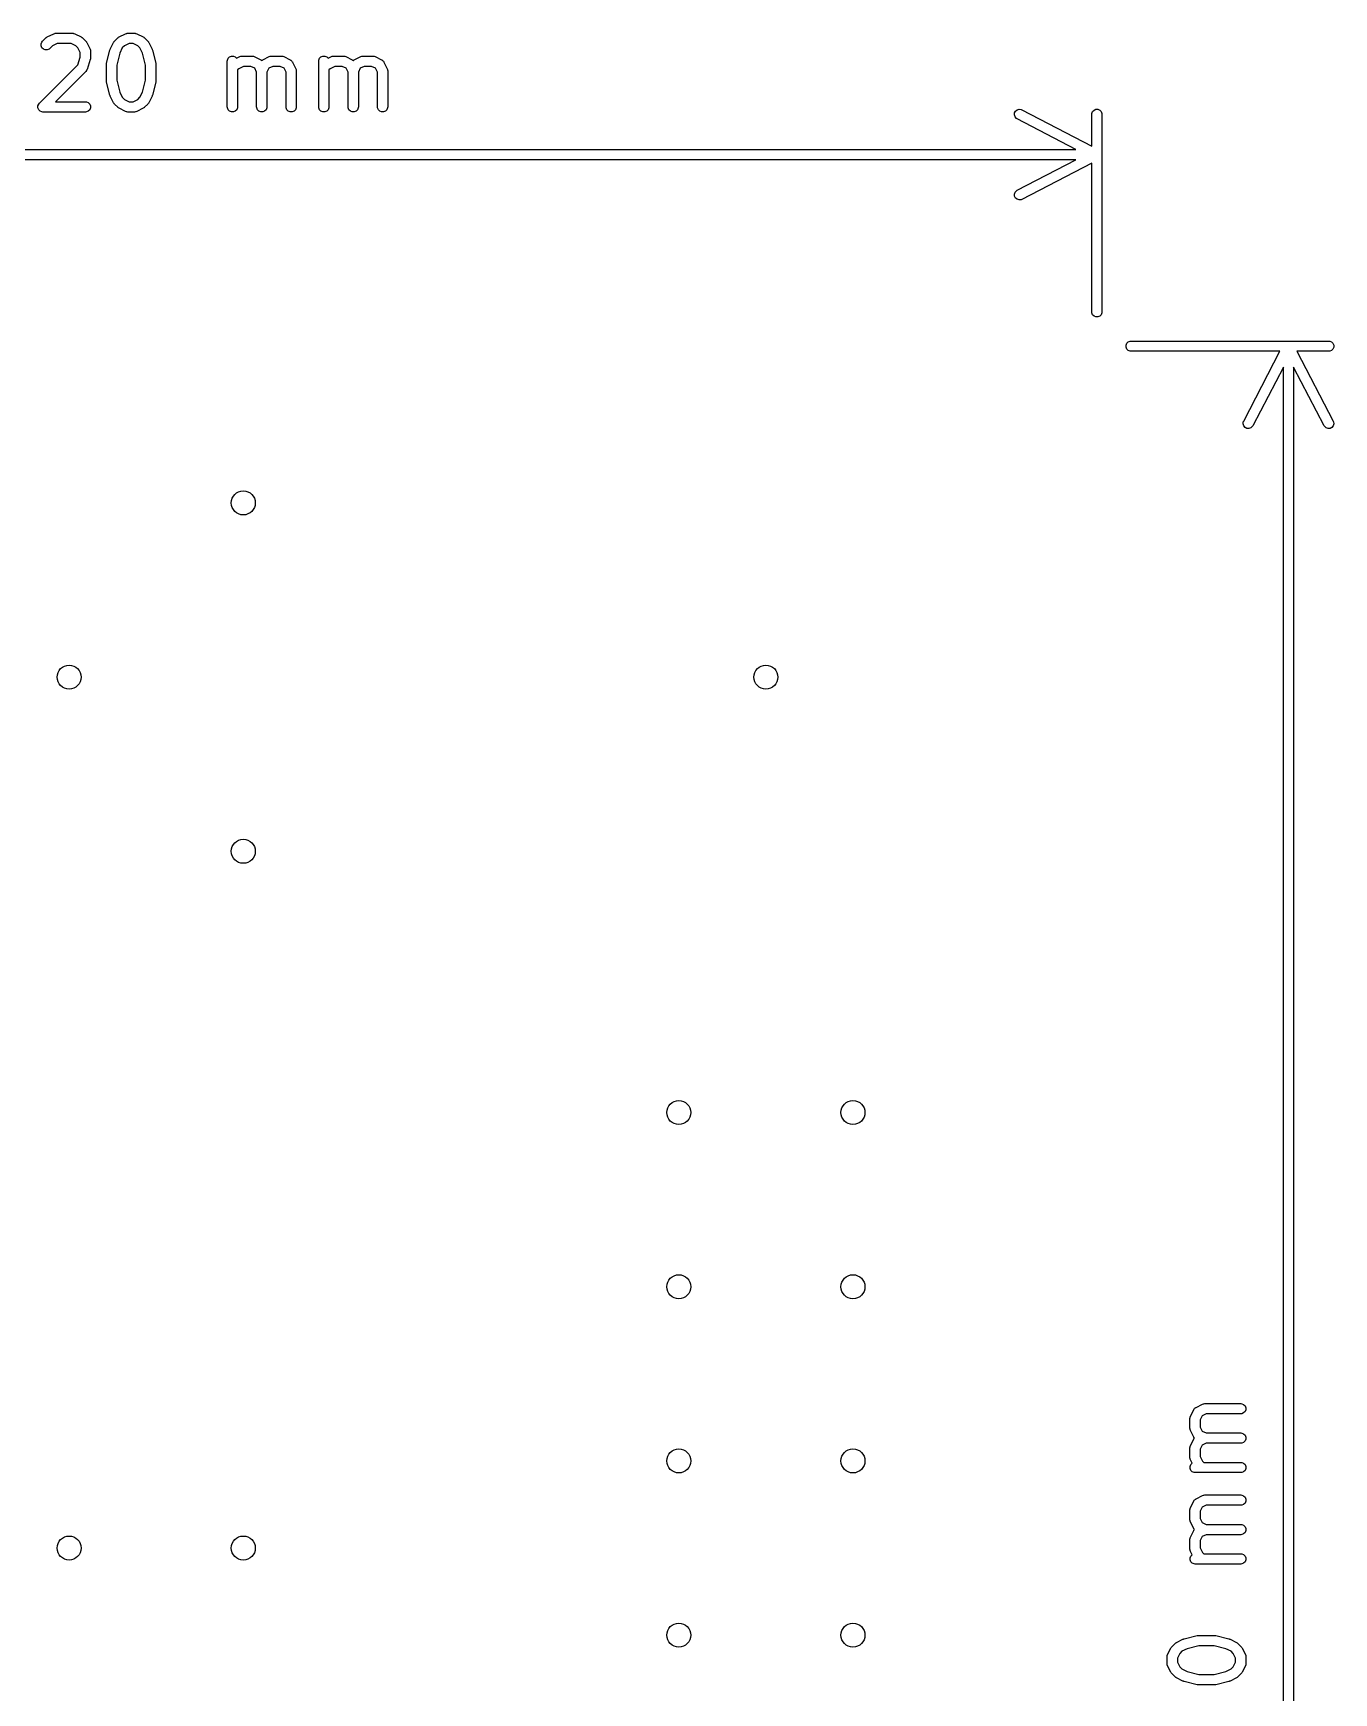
# Model space of a CAD drawing. Extents: x -0.37 to 1.13, y -0.33 to 1.57.
# Drawn here: x 0.379 to 1.126, y 0.617 to 1.57 of the extents above; entities that cross this region are included whole.
import ezdxf

# ---------------------------------------------------------------- set-up
doc = ezdxf.new("R2010")
doc.units = 0
doc.header["$MEASUREMENT"] = 0
doc.layers.add('BLACK', color=7, linetype='CONTINUOUS')

msp = doc.modelspace()

# ---------------------------------------------------------------- linework, layer by layer
at = {"layer": 'BLACK', "linetype": 'CONTINUOUS'}
for p, q in [((0.38398, 1.56357), (0.38442, 1.56463)), ((0.38398, 1.56241), (0.38398, 1.56357)), ((0.38442, 1.56463), (0.38479, 1.56508)), ((0.38479, 1.56508), (0.38666, 1.56695)), ((0.38666, 1.56695), (0.38689, 1.56714)), ((0.38689, 1.56714), (0.38694, 1.5672)), ((0.38694, 1.5672), (0.38703, 1.56725)), ((0.38703, 1.56725), (0.38711, 1.56732)), ((0.38711, 1.56732), (0.38718, 1.56735)), ((0.38718, 1.56735), (0.38743, 1.56751)), ((0.38743, 1.56751), (0.39118, 1.56938)), ((0.3932, 1.56379), (0.3905, 1.56244)), ((0.39118, 1.56938), (0.39172, 1.56959)), ((0.39172, 1.56959), (0.39183, 1.56959)), ((0.39183, 1.56959), (0.39192, 1.56964)), ((0.39192, 1.56964), (0.3925, 1.56969)), ((0.3925, 1.56969), (0.40187, 1.56969)), ((0.40118, 1.56379), (0.3932, 1.56379)), ((0.40388, 1.56244), (0.40118, 1.56379)), ((0.40187, 1.56969), (0.40245, 1.56964)), ((0.40245, 1.56964), (0.40255, 1.56959)), ((0.40255, 1.56959), (0.40265, 1.56959)), ((0.40265, 1.56959), (0.4032, 1.56938)), ((0.4032, 1.56938), (0.40694, 1.56751)), ((0.40694, 1.56751), (0.40719, 1.56735)), ((0.40719, 1.56735), (0.40726, 1.56732)), ((0.40726, 1.56732), (0.40735, 1.56725)), ((0.40735, 1.56725), (0.40743, 1.5672)), ((0.40743, 1.5672), (0.40749, 1.56714)), ((0.40749, 1.56714), (0.40771, 1.56695)), ((0.40771, 1.56695), (0.40959, 1.56508)), ((0.40959, 1.56508), (0.40977, 1.56485)), ((0.40977, 1.56485), (0.40983, 1.5648)), ((0.40983, 1.5648), (0.40989, 1.56471)), ((0.40989, 1.56471), (0.40995, 1.56463)), ((0.40995, 1.56463), (0.40998, 1.56456)), ((0.40998, 1.56456), (0.41014, 1.56431)), ((0.41014, 1.56431), (0.41201, 1.56056)), ((0.42361, 1.56056), (0.42548, 1.56431)), ((0.42548, 1.56431), (0.42564, 1.56456)), ((0.42564, 1.56456), (0.42567, 1.56463)), ((0.42567, 1.56463), (0.42573, 1.56471)), ((0.42573, 1.56471), (0.42579, 1.5648)), ((0.42579, 1.5648), (0.42585, 1.56485)), ((0.42585, 1.56485), (0.42603, 1.56508)), ((0.42603, 1.56508), (0.42791, 1.56695)), ((0.42791, 1.56695), (0.42813, 1.56714)), ((0.42813, 1.56714), (0.42819, 1.5672)), ((0.42819, 1.5672), (0.42827, 1.56725)), ((0.42827, 1.56725), (0.42836, 1.56732)), ((0.42836, 1.56732), (0.42843, 1.56735)), ((0.42843, 1.56735), (0.42868, 1.56751)), ((0.42868, 1.56751), (0.43243, 1.56938)), ((0.43444, 1.56379), (0.43175, 1.56244)), ((0.43243, 1.56938), (0.43297, 1.56959)), ((0.43297, 1.56959), (0.43307, 1.56959)), ((0.43307, 1.56959), (0.43317, 1.56964)), ((0.43317, 1.56964), (0.43375, 1.56969)), ((0.43375, 1.56969), (0.4375, 1.56969)), ((0.4368, 1.56379), (0.43444, 1.56379)), ((0.4395, 1.56244), (0.4368, 1.56379)), ((0.4375, 1.56969), (0.43807, 1.56964)), ((0.43807, 1.56964), (0.43817, 1.56959)), ((0.43817, 1.56959), (0.43828, 1.56959)), ((0.43828, 1.56959), (0.43882, 1.56938)), ((0.43882, 1.56938), (0.44257, 1.56751)), ((0.44257, 1.56751), (0.44281, 1.56735)), ((0.44281, 1.56735), (0.44289, 1.56732)), ((0.44289, 1.56732), (0.44297, 1.56725)), ((0.44297, 1.56725), (0.44306, 1.5672)), ((0.44306, 1.5672), (0.44311, 1.56714)), ((0.44311, 1.56714), (0.44333, 1.56695)), ((0.44333, 1.56695), (0.44521, 1.56508)), ((0.44521, 1.56508), (0.44539, 1.56485)), ((0.44539, 1.56485), (0.44545, 1.5648)), ((0.44545, 1.5648), (0.44551, 1.56471)), ((0.44551, 1.56471), (0.44557, 1.56463)), ((0.44557, 1.56463), (0.4456, 1.56456)), ((0.4456, 1.56456), (0.44576, 1.56431)), ((0.44576, 1.56431), (0.44764, 1.56056)), ((0.38442, 1.56135), (0.38398, 1.56241)), ((0.38524, 1.56053), (0.38442, 1.56135)), ((0.3863, 1.56009), (0.38524, 1.56053)), ((0.38745, 1.56009), (0.3863, 1.56009)), ((0.38852, 1.56053), (0.38745, 1.56009)), ((0.38896, 1.5609), (0.38852, 1.56053)), ((0.3905, 1.56244), (0.38896, 1.5609)), ((0.40507, 1.56124), (0.40388, 1.56244)), ((0.40492, 1.55146), (0.40642, 1.55597)), ((0.40642, 1.55854), (0.40507, 1.56124)), ((0.40642, 1.55597), (0.40642, 1.55854)), ((0.41218, 1.55456), (0.4103, 1.54893)), ((0.41201, 1.56056), (0.41222, 1.56002)), ((0.41224, 1.55484), (0.41218, 1.55456)), ((0.41222, 1.56002), (0.41223, 1.55991)), ((0.41223, 1.55991), (0.41227, 1.55982)), ((0.41227, 1.55491), (0.41224, 1.55484)), ((0.41227, 1.55982), (0.41233, 1.55924)), ((0.41228, 1.55502), (0.41227, 1.55491)), ((0.4123, 1.55512), (0.41228, 1.55502)), ((0.41233, 1.55549), (0.4123, 1.5552)), ((0.4123, 1.5552), (0.4123, 1.55512)), ((0.41233, 1.55924), (0.41233, 1.55549)), ((0.42151, 1.55246), (0.42338, 1.55996)), ((0.42338, 1.55996), (0.4234, 1.56)), ((0.4234, 1.56002), (0.42349, 1.56026)), ((0.4234, 1.56), (0.4234, 1.56002)), ((0.42349, 1.56026), (0.42358, 1.5605)), ((0.42358, 1.5605), (0.42359, 1.56052)), ((0.42359, 1.56052), (0.42361, 1.56056)), ((0.42903, 1.55821), (0.42732, 1.55138)), ((0.43055, 1.56124), (0.42903, 1.55821)), ((0.43175, 1.56244), (0.43055, 1.56124)), ((0.44069, 1.56124), (0.4395, 1.56244)), ((0.44221, 1.55821), (0.44069, 1.56124)), ((0.44392, 1.55138), (0.44221, 1.55821)), ((0.44764, 1.56056), (0.44765, 1.56052)), ((0.44765, 1.56052), (0.44766, 1.5605)), ((0.44766, 1.5605), (0.44775, 1.56026)), ((0.44775, 1.56026), (0.44784, 1.56002)), ((0.44784, 1.56002), (0.44784, 1.56)), ((0.44784, 1.56), (0.44786, 1.55996)), ((0.44786, 1.55996), (0.44973, 1.55246)), ((0.49079, 1.55362), (0.49084, 1.55419)), ((0.49079, 1.52737), (0.49079, 1.55362)), ((0.49084, 1.55419), (0.49128, 1.55526)), ((0.49128, 1.55526), (0.4921, 1.55607)), ((0.4921, 1.55607), (0.49316, 1.55651)), ((0.49316, 1.55651), (0.49431, 1.55651)), ((0.49431, 1.55651), (0.49538, 1.55607)), ((0.49538, 1.55607), (0.49614, 1.55531)), ((0.49614, 1.55531), (0.49804, 1.55626)), ((0.49804, 1.55626), (0.49858, 1.55646)), ((0.49858, 1.55646), (0.49869, 1.55647)), ((0.49869, 1.55647), (0.49879, 1.55651)), ((0.49879, 1.55651), (0.49936, 1.55657)), ((0.49936, 1.55657), (0.50499, 1.55657)), ((0.50499, 1.55657), (0.50556, 1.55651)), ((0.50556, 1.55651), (0.50566, 1.55647)), ((0.50566, 1.55647), (0.50577, 1.55646)), ((0.50577, 1.55646), (0.50631, 1.55626)), ((0.50631, 1.55626), (0.51006, 1.55438)), ((0.51006, 1.55438), (0.51015, 1.55432)), ((0.51015, 1.55432), (0.5102, 1.55431)), ((0.5102, 1.55431), (0.51026, 1.55426)), ((0.51026, 1.55426), (0.51055, 1.55407)), ((0.51055, 1.55407), (0.51061, 1.554)), ((0.51061, 1.554), (0.51068, 1.55407)), ((0.51068, 1.55407), (0.51097, 1.55426)), ((0.51097, 1.55426), (0.51102, 1.55431)), ((0.51102, 1.55431), (0.51107, 1.55432)), ((0.51107, 1.55432), (0.51117, 1.55438)), ((0.51117, 1.55438), (0.51491, 1.55626)), ((0.51491, 1.55626), (0.51546, 1.55646)), ((0.51546, 1.55646), (0.51556, 1.55647)), ((0.51556, 1.55647), (0.51566, 1.55651)), ((0.51566, 1.55651), (0.51624, 1.55657)), ((0.51624, 1.55657), (0.52186, 1.55657)), ((0.52186, 1.55657), (0.52244, 1.55651)), ((0.52244, 1.55651), (0.52253, 1.55647)), ((0.52253, 1.55647), (0.52264, 1.55646)), ((0.52264, 1.55646), (0.52318, 1.55626)), ((0.52318, 1.55626), (0.52693, 1.55438)), ((0.52693, 1.55438), (0.52703, 1.55432)), ((0.52703, 1.55432), (0.52707, 1.55431)), ((0.52707, 1.55431), (0.52713, 1.55426)), ((0.52713, 1.55426), (0.52742, 1.55407)), ((0.52742, 1.55407), (0.52766, 1.55379)), ((0.52766, 1.55379), (0.52794, 1.55355)), ((0.52794, 1.55355), (0.52813, 1.55326)), ((0.52813, 1.55326), (0.52817, 1.5532)), ((0.52817, 1.5532), (0.52819, 1.55316)), ((0.52819, 1.55316), (0.52825, 1.55306)), ((0.54328, 1.55362), (0.54334, 1.55419)), ((0.54328, 1.52737), (0.54328, 1.55362)), ((0.54334, 1.55419), (0.54378, 1.55526)), ((0.54378, 1.55526), (0.54459, 1.55607)), ((0.54459, 1.55607), (0.54566, 1.55651)), ((0.54566, 1.55651), (0.54681, 1.55651)), ((0.54681, 1.55651), (0.54787, 1.55607)), ((0.54787, 1.55607), (0.54864, 1.55531)), ((0.54864, 1.55531), (0.55054, 1.55626)), ((0.55054, 1.55626), (0.55108, 1.55646)), ((0.55108, 1.55646), (0.55118, 1.55647)), ((0.55118, 1.55647), (0.55128, 1.55651)), ((0.55128, 1.55651), (0.55186, 1.55657)), ((0.55186, 1.55657), (0.55748, 1.55657)), ((0.55748, 1.55657), (0.55806, 1.55651)), ((0.55806, 1.55651), (0.55815, 1.55647)), ((0.55815, 1.55647), (0.55826, 1.55646)), ((0.55826, 1.55646), (0.5588, 1.55626)), ((0.5588, 1.55626), (0.56255, 1.55438)), ((0.56255, 1.55438), (0.56265, 1.55432)), ((0.56265, 1.55432), (0.56269, 1.55431)), ((0.56269, 1.55431), (0.56275, 1.55426)), ((0.56275, 1.55426), (0.56304, 1.55407)), ((0.56304, 1.55407), (0.5631, 1.554)), ((0.5631, 1.554), (0.56317, 1.55407)), ((0.56317, 1.55407), (0.56346, 1.55426)), ((0.56346, 1.55426), (0.56352, 1.55431)), ((0.56352, 1.55431), (0.56356, 1.55432)), ((0.56356, 1.55432), (0.56366, 1.55438)), ((0.56366, 1.55438), (0.56741, 1.55626)), ((0.56741, 1.55626), (0.56795, 1.55646)), ((0.56795, 1.55646), (0.56805, 1.55647)), ((0.56805, 1.55647), (0.56815, 1.55651)), ((0.56815, 1.55651), (0.56873, 1.55657)), ((0.56873, 1.55657), (0.57435, 1.55657)), ((0.57435, 1.55657), (0.57493, 1.55651)), ((0.57493, 1.55651), (0.57503, 1.55647)), ((0.57503, 1.55647), (0.57513, 1.55646)), ((0.57513, 1.55646), (0.57567, 1.55626)), ((0.57567, 1.55626), (0.57942, 1.55438)), ((0.57942, 1.55438), (0.57952, 1.55432)), ((0.57952, 1.55432), (0.57957, 1.55431)), ((0.57957, 1.55431), (0.57962, 1.55426)), ((0.57962, 1.55426), (0.57991, 1.55407)), ((0.57991, 1.55407), (0.58016, 1.55379)), ((0.58016, 1.55379), (0.58044, 1.55355)), ((0.58044, 1.55355), (0.58062, 1.55326)), ((0.58062, 1.55326), (0.58067, 1.5532)), ((0.58067, 1.5532), (0.58068, 1.55316)), ((0.58068, 1.55316), (0.58074, 1.55306)), ((0.38291, 1.52946), (0.40492, 1.55146)), ((0.40959, 1.54778), (0.39213, 1.53032)), ((0.40995, 1.54823), (0.40959, 1.54778)), ((0.40999, 1.54832), (0.40995, 1.54823)), ((0.41006, 1.5484), (0.40999, 1.54832)), ((0.4103, 1.54893), (0.41006, 1.5484)), ((0.42142, 1.55188), (0.42145, 1.5521)), ((0.42143, 1.55184), (0.42142, 1.55188)), ((0.42142, 1.55174), (0.42143, 1.55184)), ((0.42142, 1.54237), (0.42142, 1.55174)), ((0.42145, 1.5521), (0.42148, 1.55232)), ((0.42148, 1.55232), (0.42149, 1.55236)), ((0.42149, 1.55236), (0.42151, 1.55246)), ((0.42732, 1.55138), (0.42732, 1.54273)), ((0.44392, 1.54273), (0.44392, 1.55138)), ((0.44973, 1.55246), (0.44975, 1.55236)), ((0.44975, 1.55236), (0.44977, 1.55232)), ((0.44977, 1.55232), (0.44979, 1.5521)), ((0.44979, 1.5521), (0.44982, 1.55188)), ((0.44982, 1.55188), (0.44981, 1.55184)), ((0.44981, 1.55184), (0.44982, 1.55174)), ((0.44982, 1.55174), (0.44982, 1.54237)), ((0.49736, 1.54931), (0.49669, 1.54864)), ((0.49669, 1.54864), (0.49669, 1.52737)), ((0.50006, 1.55066), (0.49736, 1.54931)), ((0.50429, 1.55066), (0.50006, 1.55066)), ((0.50654, 1.54954), (0.50429, 1.55066)), ((0.50766, 1.54729), (0.50654, 1.54954)), ((0.50766, 1.52737), (0.50766, 1.54729)), ((0.51469, 1.54954), (0.51356, 1.54729)), ((0.51356, 1.54729), (0.51356, 1.52737)), ((0.51693, 1.55066), (0.51469, 1.54954)), ((0.52116, 1.55066), (0.51693, 1.55066)), ((0.52341, 1.54954), (0.52116, 1.55066)), ((0.52453, 1.54729), (0.52341, 1.54954)), ((0.52453, 1.52737), (0.52453, 1.54729)), ((0.52825, 1.55306), (0.53013, 1.54931)), ((0.53013, 1.54931), (0.53033, 1.54877)), ((0.53033, 1.54877), (0.53034, 1.54867)), ((0.53034, 1.54867), (0.53038, 1.54857)), ((0.53038, 1.54857), (0.53044, 1.54799)), ((0.53044, 1.54799), (0.53044, 1.52737)), ((0.54986, 1.54931), (0.54918, 1.54864)), ((0.54918, 1.54864), (0.54918, 1.52737)), ((0.55255, 1.55066), (0.54986, 1.54931)), ((0.55678, 1.55066), (0.55255, 1.55066)), ((0.55903, 1.54954), (0.55678, 1.55066)), ((0.56015, 1.54729), (0.55903, 1.54954)), ((0.56015, 1.52737), (0.56015, 1.54729)), ((0.56718, 1.54954), (0.56606, 1.54729)), ((0.56606, 1.54729), (0.56606, 1.52737)), ((0.56943, 1.55066), (0.56718, 1.54954)), ((0.57366, 1.55066), (0.56943, 1.55066)), ((0.5759, 1.54954), (0.57366, 1.55066)), ((0.57702, 1.54729), (0.5759, 1.54954)), ((0.57702, 1.52737), (0.57702, 1.54729)), ((0.58074, 1.55306), (0.58262, 1.54931)), ((0.58262, 1.54931), (0.58283, 1.54877)), ((0.58283, 1.54877), (0.58283, 1.54867)), ((0.58283, 1.54867), (0.58287, 1.54857)), ((0.58287, 1.54857), (0.58293, 1.54799)), ((0.58293, 1.54799), (0.58293, 1.52737)), ((0.42143, 1.54227), (0.42142, 1.54237)), ((0.42142, 1.54222), (0.42143, 1.54227)), ((0.42145, 1.54201), (0.42142, 1.54222)), ((0.42148, 1.54179), (0.42145, 1.54201)), ((0.42149, 1.54175), (0.42148, 1.54179)), ((0.42151, 1.54165), (0.42149, 1.54175)), ((0.42338, 1.53415), (0.42151, 1.54165)), ((0.4234, 1.53411), (0.42338, 1.53415)), ((0.4234, 1.53409), (0.4234, 1.53411)), ((0.42349, 1.53385), (0.4234, 1.53409)), ((0.42732, 1.54273), (0.42903, 1.5359)), ((0.42903, 1.5359), (0.43055, 1.53287)), ((0.44069, 1.53287), (0.44221, 1.5359)), ((0.44221, 1.5359), (0.44392, 1.54273)), ((0.44784, 1.53409), (0.44775, 1.53385)), ((0.44786, 1.53415), (0.44784, 1.53411)), ((0.44784, 1.53411), (0.44784, 1.53409)), ((0.44973, 1.54165), (0.44786, 1.53415)), ((0.44975, 1.54175), (0.44973, 1.54165)), ((0.44977, 1.54179), (0.44975, 1.54175)), ((0.44979, 1.54201), (0.44977, 1.54179)), ((0.44982, 1.54222), (0.44979, 1.54201)), ((0.44982, 1.54237), (0.44981, 1.54227)), ((0.44981, 1.54227), (0.44982, 1.54222)), ((0.38211, 1.52795), (0.38255, 1.52901)), ((0.38211, 1.52679), (0.38211, 1.52795)), ((0.38255, 1.52573), (0.38211, 1.52679)), ((0.38255, 1.52901), (0.38291, 1.52946)), ((0.38336, 1.52491), (0.38255, 1.52573)), ((0.38443, 1.52447), (0.38336, 1.52491)), ((0.39213, 1.53032), (0.40937, 1.53032)), ((0.40937, 1.53032), (0.40995, 1.53027)), ((0.40995, 1.53027), (0.41101, 1.52982)), ((0.41101, 1.52491), (0.40995, 1.52447)), ((0.41101, 1.52982), (0.41183, 1.52901)), ((0.41183, 1.52573), (0.41101, 1.52491)), ((0.41183, 1.52901), (0.41227, 1.52795)), ((0.41227, 1.52679), (0.41183, 1.52573)), ((0.41227, 1.52795), (0.41227, 1.52679)), ((0.42358, 1.53361), (0.42349, 1.53385)), ((0.42359, 1.53359), (0.42358, 1.53361)), ((0.42361, 1.53355), (0.42359, 1.53359)), ((0.42548, 1.5298), (0.42361, 1.53355)), ((0.42564, 1.52955), (0.42548, 1.5298)), ((0.42567, 1.52948), (0.42564, 1.52955)), ((0.42573, 1.5294), (0.42567, 1.52948)), ((0.42579, 1.52931), (0.42573, 1.5294)), ((0.42585, 1.52926), (0.42579, 1.52931)), ((0.42603, 1.52903), (0.42585, 1.52926)), ((0.42791, 1.52716), (0.42603, 1.52903)), ((0.42813, 1.52697), (0.42791, 1.52716)), ((0.42819, 1.52691), (0.42813, 1.52697)), ((0.42827, 1.52686), (0.42819, 1.52691)), ((0.42836, 1.52679), (0.42827, 1.52686)), ((0.42843, 1.52676), (0.42836, 1.52679)), ((0.42868, 1.5266), (0.42843, 1.52676)), ((0.43243, 1.52473), (0.42868, 1.5266)), ((0.43055, 1.53287), (0.43175, 1.53167)), ((0.43175, 1.53167), (0.43444, 1.53032)), ((0.43297, 1.52452), (0.43243, 1.52473)), ((0.43307, 1.52451), (0.43297, 1.52452)), ((0.43317, 1.52447), (0.43307, 1.52451)), ((0.43444, 1.53032), (0.4368, 1.53032)), ((0.4368, 1.53032), (0.4395, 1.53167)), ((0.43817, 1.52451), (0.43807, 1.52447)), ((0.43828, 1.52452), (0.43817, 1.52451)), ((0.43882, 1.52473), (0.43828, 1.52452)), ((0.44257, 1.5266), (0.43882, 1.52473)), ((0.4395, 1.53167), (0.44069, 1.53287)), ((0.44281, 1.52676), (0.44257, 1.5266)), ((0.44289, 1.52679), (0.44281, 1.52676)), ((0.44297, 1.52686), (0.44289, 1.52679)), ((0.44306, 1.52691), (0.44297, 1.52686)), ((0.44311, 1.52697), (0.44306, 1.52691)), ((0.44333, 1.52716), (0.44311, 1.52697)), ((0.44521, 1.52903), (0.44333, 1.52716)), ((0.44539, 1.52926), (0.44521, 1.52903)), ((0.44545, 1.52931), (0.44539, 1.52926)), ((0.44551, 1.5294), (0.44545, 1.52931)), ((0.44557, 1.52948), (0.44551, 1.5294)), ((0.4456, 1.52955), (0.44557, 1.52948)), ((0.44576, 1.5298), (0.4456, 1.52955)), ((0.44764, 1.53355), (0.44576, 1.5298)), ((0.44765, 1.53359), (0.44764, 1.53355)), ((0.44766, 1.53361), (0.44765, 1.53359)), ((0.44775, 1.53385), (0.44766, 1.53361)), ((0.49084, 1.52679), (0.49079, 1.52737)), ((0.49128, 1.52573), (0.49084, 1.52679)), ((0.4921, 1.52491), (0.49128, 1.52573)), ((0.49316, 1.52447), (0.4921, 1.52491)), ((0.49538, 1.52491), (0.49431, 1.52447)), ((0.49619, 1.52573), (0.49538, 1.52491)), ((0.49663, 1.52679), (0.49619, 1.52573)), ((0.49669, 1.52737), (0.49663, 1.52679)), ((0.50772, 1.52679), (0.50766, 1.52737)), ((0.50816, 1.52573), (0.50772, 1.52679)), ((0.50897, 1.52491), (0.50816, 1.52573)), ((0.51004, 1.52447), (0.50897, 1.52491)), ((0.51225, 1.52491), (0.51119, 1.52447)), ((0.51307, 1.52573), (0.51225, 1.52491)), ((0.51351, 1.52679), (0.51307, 1.52573)), ((0.51356, 1.52737), (0.51351, 1.52679)), ((0.52459, 1.52679), (0.52453, 1.52737)), ((0.52503, 1.52573), (0.52459, 1.52679)), ((0.52584, 1.52491), (0.52503, 1.52573)), ((0.52691, 1.52447), (0.52584, 1.52491)), ((0.52912, 1.52491), (0.52806, 1.52447)), ((0.52994, 1.52573), (0.52912, 1.52491)), ((0.53038, 1.52679), (0.52994, 1.52573)), ((0.53044, 1.52737), (0.53038, 1.52679)), ((0.54334, 1.52679), (0.54328, 1.52737)), ((0.54378, 1.52573), (0.54334, 1.52679)), ((0.54459, 1.52491), (0.54378, 1.52573)), ((0.54566, 1.52447), (0.54459, 1.52491)), ((0.54787, 1.52491), (0.54681, 1.52447)), ((0.54869, 1.52573), (0.54787, 1.52491)), ((0.54913, 1.52679), (0.54869, 1.52573)), ((0.54918, 1.52737), (0.54913, 1.52679)), ((0.56021, 1.52679), (0.56015, 1.52737)), ((0.56065, 1.52573), (0.56021, 1.52679)), ((0.56146, 1.52491), (0.56065, 1.52573)), ((0.56253, 1.52447), (0.56146, 1.52491)), ((0.56475, 1.52491), (0.56368, 1.52447)), ((0.56556, 1.52573), (0.56475, 1.52491)), ((0.566, 1.52679), (0.56556, 1.52573)), ((0.56606, 1.52737), (0.566, 1.52679)), ((0.57708, 1.52679), (0.57702, 1.52737)), ((0.57752, 1.52573), (0.57708, 1.52679)), ((0.57834, 1.52491), (0.57752, 1.52573)), ((0.5794, 1.52447), (0.57834, 1.52491)), ((0.58162, 1.52491), (0.58055, 1.52447)), ((0.58243, 1.52573), (0.58162, 1.52491)), ((0.58287, 1.52679), (0.58243, 1.52573)), ((0.58293, 1.52737), (0.58287, 1.52679)), ((0.94281, 1.52391), (0.94335, 1.52494)), ((0.94335, 1.52494), (0.94423, 1.52568)), ((0.94423, 1.52568), (0.94533, 1.52602)), ((0.94533, 1.52602), (0.94648, 1.52592)), ((0.94648, 1.52592), (0.94701, 1.52571)), ((0.94701, 1.52571), (0.98705, 1.50487)), ((0.9871, 1.52366), (0.98754, 1.52473)), ((0.98754, 1.52473), (0.98836, 1.52554)), ((0.98836, 1.52554), (0.98942, 1.52598)), ((0.98942, 1.52598), (0.99058, 1.52598)), ((0.99058, 1.52598), (0.99164, 1.52554)), ((0.99164, 1.52554), (0.99246, 1.52473)), ((0.99246, 1.52473), (0.9929, 1.52366)), ((0.385, 1.52442), (0.38443, 1.52447)), ((0.40937, 1.52442), (0.385, 1.52442)), ((0.40995, 1.52447), (0.40937, 1.52442)), ((0.43375, 1.52442), (0.43317, 1.52447)), ((0.4375, 1.52442), (0.43375, 1.52442)), ((0.43807, 1.52447), (0.4375, 1.52442)), ((0.49431, 1.52447), (0.49316, 1.52447)), ((0.51119, 1.52447), (0.51004, 1.52447)), ((0.52806, 1.52447), (0.52691, 1.52447)), ((0.54681, 1.52447), (0.54566, 1.52447)), ((0.56368, 1.52447), (0.56253, 1.52447)), ((0.58055, 1.52447), (0.5794, 1.52447)), ((0.94271, 1.52277), (0.94281, 1.52391)), ((0.94306, 1.52167), (0.94271, 1.52277)), ((0.9438, 1.52078), (0.94306, 1.52167)), ((0.94429, 1.52047), (0.9438, 1.52078)), ((0.97793, 1.50295), (0.94429, 1.52047)), ((0.98705, 1.52309), (0.9871, 1.52366)), ((0.98705, 1.50487), (0.98705, 1.52309)), ((0.9929, 1.52366), (0.99295, 1.52309)), ((0.99295, 1.52309), (0.99295, 1.40969)), ((-0.17793, 1.50295), (0.97793, 1.50295)), ((0.97793, 1.49705), (-0.17793, 1.49705)), ((0.94429, 1.47953), (0.97793, 1.49705)), ((0.98705, 1.49513), (0.94701, 1.47429)), ((0.98705, 1.40969), (0.98705, 1.49513)), ((0.94271, 1.47723), (0.94306, 1.47833)), ((0.94281, 1.47609), (0.94271, 1.47723)), ((0.94306, 1.47833), (0.9438, 1.47922)), ((0.9438, 1.47922), (0.94429, 1.47953)), ((0.94335, 1.47506), (0.94281, 1.47609)), ((0.94423, 1.47432), (0.94335, 1.47506)), ((0.94533, 1.47398), (0.94423, 1.47432)), ((0.94648, 1.47408), (0.94533, 1.47398)), ((0.94701, 1.47429), (0.94648, 1.47408)), ((0.9871, 1.40911), (0.98705, 1.40969)), ((0.98754, 1.40804), (0.9871, 1.40911)), ((0.98836, 1.40723), (0.98754, 1.40804)), ((0.98942, 1.40679), (0.98836, 1.40723)), ((0.99058, 1.40679), (0.98942, 1.40679)), ((0.99164, 1.40723), (0.99058, 1.40679)), ((0.99246, 1.40804), (0.99164, 1.40723)), ((0.9929, 1.40911), (0.99246, 1.40804)), ((0.99295, 1.40969), (0.9929, 1.40911)), ((1.00679, 1.39058), (1.00723, 1.39164)), ((1.00723, 1.39164), (1.00804, 1.39246)), ((1.00804, 1.39246), (1.00911, 1.3929)), ((1.00911, 1.3929), (1.00969, 1.39295)), ((1.00969, 1.39295), (1.12309, 1.39295)), ((1.12309, 1.39295), (1.12366, 1.3929)), ((1.12366, 1.3929), (1.12473, 1.39246)), ((1.12473, 1.39246), (1.12554, 1.39164)), ((1.12554, 1.39164), (1.12598, 1.39058)), ((1.00679, 1.38942), (1.00679, 1.39058)), ((1.00723, 1.38836), (1.00679, 1.38942)), ((1.00804, 1.38754), (1.00723, 1.38836)), ((1.00911, 1.3871), (1.00804, 1.38754)), ((1.00969, 1.38705), (1.00911, 1.3871)), ((1.09513, 1.38705), (1.00969, 1.38705)), ((1.07429, 1.34701), (1.09513, 1.38705)), ((1.12309, 1.38705), (1.10487, 1.38705)), ((1.10487, 1.38705), (1.12571, 1.34701)), ((1.12366, 1.3871), (1.12309, 1.38705)), ((1.12473, 1.38754), (1.12366, 1.3871)), ((1.12554, 1.38836), (1.12473, 1.38754)), ((1.12598, 1.38942), (1.12554, 1.38836)), ((1.12598, 1.39058), (1.12598, 1.38942)), ((1.09705, 1.37793), (1.07953, 1.34429)), ((1.09705, -0.17793), (1.09705, 1.37793)), ((1.12047, 1.34429), (1.10295, 1.37793)), ((1.10295, 1.37793), (1.10295, -0.17793)), ((1.07398, 1.34533), (1.07408, 1.34648)), ((1.07432, 1.34423), (1.07398, 1.34533)), ((1.07408, 1.34648), (1.07429, 1.34701)), ((1.07506, 1.34335), (1.07432, 1.34423)), ((1.07922, 1.3438), (1.07833, 1.34306)), ((1.07953, 1.34429), (1.07922, 1.3438)), ((1.12078, 1.3438), (1.12047, 1.34429)), ((1.12167, 1.34306), (1.12078, 1.3438)), ((1.12568, 1.34423), (1.12494, 1.34335)), ((1.12602, 1.34533), (1.12568, 1.34423)), ((1.12571, 1.34701), (1.12592, 1.34648)), ((1.12592, 1.34648), (1.12602, 1.34533)), ((1.07609, 1.34281), (1.07506, 1.34335)), ((1.07723, 1.34271), (1.07609, 1.34281)), ((1.07833, 1.34306), (1.07723, 1.34271)), ((1.12277, 1.34271), (1.12167, 1.34306)), ((1.12391, 1.34281), (1.12277, 1.34271)), ((1.12494, 1.34335), (1.12391, 1.34281)), ((1.04694, 0.78074), (1.05069, 0.78262)), ((1.05069, 0.78262), (1.05123, 0.78283)), ((1.05123, 0.78283), (1.05133, 0.78283)), ((1.05133, 0.78283), (1.05143, 0.78287)), ((1.05143, 0.78287), (1.05201, 0.78293)), ((1.05201, 0.78293), (1.07263, 0.78293)), ((1.07263, 0.78293), (1.07321, 0.78287)), ((1.07321, 0.78287), (1.07427, 0.78243)), ((1.07427, 0.78243), (1.07509, 0.78162)), ((1.07509, 0.78162), (1.07553, 0.78055)), ((1.04343, 0.77435), (1.04349, 0.77493)), ((1.04343, 0.76873), (1.04343, 0.77435)), ((1.04349, 0.77493), (1.04353, 0.77503)), ((1.04353, 0.77503), (1.04354, 0.77513)), ((1.04354, 0.77513), (1.04374, 0.77567)), ((1.04374, 0.77567), (1.04562, 0.77942)), ((1.04562, 0.77942), (1.04568, 0.77952)), ((1.04568, 0.77952), (1.04569, 0.77957)), ((1.04569, 0.77957), (1.04574, 0.77962)), ((1.04574, 0.77962), (1.04593, 0.77991)), ((1.04593, 0.77991), (1.04621, 0.78016)), ((1.04621, 0.78016), (1.04645, 0.78044)), ((1.04645, 0.78044), (1.04674, 0.78062)), ((1.04674, 0.78062), (1.0468, 0.78067)), ((1.0468, 0.78067), (1.04684, 0.78068)), ((1.04684, 0.78068), (1.04694, 0.78074)), ((1.05046, 0.7759), (1.04934, 0.77366)), ((1.04934, 0.77366), (1.04934, 0.76943)), ((1.05271, 0.77702), (1.05046, 0.7759)), ((1.07263, 0.77702), (1.05271, 0.77702)), ((1.07321, 0.77708), (1.07263, 0.77702)), ((1.07427, 0.77752), (1.07321, 0.77708)), ((1.07509, 0.77834), (1.07427, 0.77752)), ((1.07553, 0.7794), (1.07509, 0.77834)), ((1.07553, 0.78055), (1.07553, 0.7794)), ((1.04349, 0.76815), (1.04343, 0.76873)), ((1.04353, 0.76805), (1.04349, 0.76815)), ((1.04354, 0.76795), (1.04353, 0.76805)), ((1.04374, 0.76741), (1.04354, 0.76795)), ((1.04562, 0.76366), (1.04374, 0.76741)), ((1.04374, 0.7588), (1.04562, 0.76255)), ((1.04568, 0.76356), (1.04562, 0.76366)), ((1.04562, 0.76255), (1.04568, 0.76265)), ((1.04569, 0.76352), (1.04568, 0.76356)), ((1.04568, 0.76265), (1.04569, 0.76269)), ((1.04574, 0.76346), (1.04569, 0.76352)), ((1.04569, 0.76269), (1.04574, 0.76275)), ((1.04593, 0.76317), (1.04574, 0.76346)), ((1.04574, 0.76275), (1.04593, 0.76304)), ((1.046, 0.7631), (1.04593, 0.76317)), ((1.04593, 0.76304), (1.046, 0.7631)), ((1.04934, 0.76943), (1.05046, 0.76718)), ((1.05046, 0.76718), (1.05271, 0.76606)), ((1.05271, 0.76606), (1.07263, 0.76606)), ((1.07263, 0.76606), (1.07321, 0.766)), ((1.07321, 0.766), (1.07427, 0.76556)), ((1.07427, 0.76556), (1.07509, 0.76475)), ((1.07509, 0.76475), (1.07553, 0.76368)), ((1.07553, 0.76253), (1.07509, 0.76146)), ((1.07553, 0.76368), (1.07553, 0.76253)), ((1.04343, 0.75748), (1.04349, 0.75806)), ((1.04343, 0.75186), (1.04343, 0.75748)), ((1.04349, 0.75806), (1.04353, 0.75815)), ((1.04353, 0.75815), (1.04354, 0.75826)), ((1.04354, 0.75826), (1.04374, 0.7588)), ((1.05046, 0.75903), (1.04934, 0.75678)), ((1.04934, 0.75678), (1.04934, 0.75255)), ((1.05271, 0.76015), (1.05046, 0.75903)), ((1.07263, 0.76015), (1.05271, 0.76015)), ((1.07321, 0.76021), (1.07263, 0.76015)), ((1.07427, 0.76065), (1.07321, 0.76021)), ((1.07509, 0.76146), (1.07427, 0.76065)), ((1.04349, 0.75128), (1.04343, 0.75186)), ((1.04353, 0.75118), (1.04349, 0.75128)), ((1.04349, 0.74681), (1.04393, 0.74787)), ((1.04349, 0.74566), (1.04349, 0.74681)), ((1.04393, 0.74459), (1.04349, 0.74566)), ((1.04354, 0.75108), (1.04353, 0.75118)), ((1.04374, 0.75054), (1.04354, 0.75108)), ((1.04469, 0.74864), (1.04374, 0.75054)), ((1.04393, 0.74787), (1.04469, 0.74864)), ((1.04474, 0.74378), (1.04393, 0.74459)), ((1.04581, 0.74334), (1.04474, 0.74378)), ((1.04638, 0.74328), (1.04581, 0.74334)), ((1.07263, 0.74328), (1.04638, 0.74328)), ((1.04934, 0.75255), (1.05069, 0.74986)), ((1.05069, 0.74986), (1.05136, 0.74918)), ((1.05136, 0.74918), (1.07263, 0.74918)), ((1.07263, 0.74918), (1.07321, 0.74913)), ((1.07321, 0.74334), (1.07263, 0.74328)), ((1.07321, 0.74913), (1.07427, 0.74869)), ((1.07427, 0.74378), (1.07321, 0.74334)), ((1.07427, 0.74869), (1.07509, 0.74787)), ((1.07509, 0.74459), (1.07427, 0.74378)), ((1.07509, 0.74787), (1.07553, 0.74681)), ((1.07553, 0.74566), (1.07509, 0.74459)), ((1.07553, 0.74681), (1.07553, 0.74566)), ((1.04374, 0.72318), (1.04562, 0.72693)), ((1.04562, 0.72693), (1.04568, 0.72703)), ((1.04568, 0.72703), (1.04569, 0.72707)), ((1.04569, 0.72707), (1.04574, 0.72713)), ((1.04574, 0.72713), (1.04593, 0.72742)), ((1.04593, 0.72742), (1.04621, 0.72766)), ((1.04621, 0.72766), (1.04645, 0.72794)), ((1.04645, 0.72794), (1.04674, 0.72813)), ((1.04674, 0.72813), (1.0468, 0.72817)), ((1.0468, 0.72817), (1.04684, 0.72819)), ((1.04684, 0.72819), (1.04694, 0.72825)), ((1.04694, 0.72825), (1.05069, 0.73013)), ((1.05271, 0.72453), (1.05046, 0.72341)), ((1.05069, 0.73013), (1.05123, 0.73033)), ((1.05123, 0.73033), (1.05133, 0.73034)), ((1.05133, 0.73034), (1.05143, 0.73038)), ((1.05143, 0.73038), (1.05201, 0.73044)), ((1.05201, 0.73044), (1.07263, 0.73044)), ((1.07263, 0.72453), (1.05271, 0.72453)), ((1.07263, 0.73044), (1.07321, 0.73038)), ((1.07321, 0.72459), (1.07263, 0.72453)), ((1.07321, 0.73038), (1.07427, 0.72994)), ((1.07427, 0.72503), (1.07321, 0.72459)), ((1.07427, 0.72994), (1.07509, 0.72912)), ((1.07509, 0.72584), (1.07427, 0.72503)), ((1.07509, 0.72912), (1.07553, 0.72806)), ((1.07553, 0.72691), (1.07509, 0.72584)), ((1.07553, 0.72806), (1.07553, 0.72691)), ((1.04343, 0.72186), (1.04349, 0.72244)), ((1.04343, 0.71624), (1.04343, 0.72186)), ((1.04349, 0.71566), (1.04343, 0.71624)), ((1.04349, 0.72244), (1.04353, 0.72253)), ((1.04353, 0.71556), (1.04349, 0.71566)), ((1.04353, 0.72253), (1.04354, 0.72264)), ((1.04354, 0.71546), (1.04353, 0.71556)), ((1.04354, 0.72264), (1.04374, 0.72318)), ((1.04374, 0.71491), (1.04354, 0.71546)), ((1.04562, 0.71117), (1.04374, 0.71491)), ((1.05046, 0.72341), (1.04934, 0.72116)), ((1.04934, 0.72116), (1.04934, 0.71693)), ((1.04934, 0.71693), (1.05046, 0.71469)), ((1.05046, 0.71469), (1.05271, 0.71356)), ((1.04343, 0.70499), (1.04349, 0.70556)), ((1.04349, 0.70556), (1.04353, 0.70566)), ((1.04353, 0.70566), (1.04354, 0.70577)), ((1.04354, 0.70577), (1.04374, 0.70631)), ((1.04374, 0.70631), (1.04562, 0.71006)), ((1.04568, 0.71107), (1.04562, 0.71117)), ((1.04562, 0.71006), (1.04568, 0.71015)), ((1.04569, 0.71102), (1.04568, 0.71107)), ((1.04568, 0.71015), (1.04569, 0.7102)), ((1.04574, 0.71097), (1.04569, 0.71102)), ((1.04569, 0.7102), (1.04574, 0.71026)), ((1.04593, 0.71068), (1.04574, 0.71097)), ((1.04574, 0.71026), (1.04593, 0.71055)), ((1.046, 0.71061), (1.04593, 0.71068)), ((1.04593, 0.71055), (1.046, 0.71061)), ((1.05046, 0.70654), (1.04934, 0.70429)), ((1.05271, 0.70766), (1.05046, 0.70654)), ((1.05271, 0.71356), (1.07263, 0.71356)), ((1.07263, 0.70766), (1.05271, 0.70766)), ((1.07263, 0.71356), (1.07321, 0.71351)), ((1.07321, 0.70772), (1.07263, 0.70766)), ((1.07321, 0.71351), (1.07427, 0.71307)), ((1.07427, 0.70816), (1.07321, 0.70772)), ((1.07427, 0.71307), (1.07509, 0.71225)), ((1.07509, 0.70897), (1.07427, 0.70816)), ((1.07509, 0.71225), (1.07553, 0.71119)), ((1.07553, 0.71004), (1.07509, 0.70897)), ((1.07553, 0.71119), (1.07553, 0.71004)), ((1.04343, 0.69936), (1.04343, 0.70499)), ((1.04349, 0.69879), (1.04343, 0.69936)), ((1.04353, 0.69869), (1.04349, 0.69879)), ((1.04354, 0.69858), (1.04353, 0.69869)), ((1.04374, 0.69804), (1.04354, 0.69858)), ((1.04469, 0.69614), (1.04374, 0.69804)), ((1.04393, 0.69538), (1.04469, 0.69614)), ((1.04934, 0.70429), (1.04934, 0.70006)), ((1.04934, 0.70006), (1.05069, 0.69736)), ((1.05069, 0.69736), (1.05136, 0.69669)), ((1.05136, 0.69669), (1.07263, 0.69669)), ((1.07263, 0.69669), (1.07321, 0.69663)), ((1.07321, 0.69663), (1.07427, 0.69619)), ((1.07427, 0.69619), (1.07509, 0.69538)), ((1.04349, 0.69431), (1.04393, 0.69538)), ((1.04349, 0.69316), (1.04349, 0.69431)), ((1.04393, 0.6921), (1.04349, 0.69316)), ((1.04474, 0.69128), (1.04393, 0.6921)), ((1.04581, 0.69084), (1.04474, 0.69128)), ((1.04638, 0.69079), (1.04581, 0.69084)), ((1.07263, 0.69079), (1.04638, 0.69079)), ((1.07321, 0.69084), (1.07263, 0.69079)), ((1.07427, 0.69128), (1.07321, 0.69084)), ((1.07509, 0.6921), (1.07427, 0.69128)), ((1.07509, 0.69538), (1.07553, 0.69431)), ((1.07553, 0.69316), (1.07509, 0.6921)), ((1.07553, 0.69431), (1.07553, 0.69316)), ((1.04004, 0.64786), (1.04754, 0.64973)), ((1.04754, 0.64973), (1.04764, 0.64975)), ((1.04764, 0.64975), (1.04768, 0.64977)), ((1.04768, 0.64977), (1.0479, 0.64979)), ((1.0479, 0.64979), (1.04812, 0.64982)), ((1.04812, 0.64982), (1.04816, 0.64981)), ((1.04816, 0.64981), (1.04826, 0.64982)), ((1.04826, 0.64982), (1.05763, 0.64982)), ((1.05763, 0.64982), (1.05773, 0.64981)), ((1.05773, 0.64981), (1.05778, 0.64982)), ((1.05778, 0.64982), (1.05799, 0.64979)), ((1.05799, 0.64979), (1.05821, 0.64977)), ((1.05821, 0.64977), (1.05825, 0.64975)), ((1.05825, 0.64975), (1.05835, 0.64973)), ((1.05835, 0.64973), (1.06585, 0.64786)), ((1.03041, 0.63828), (1.03062, 0.63882)), ((1.03062, 0.63882), (1.03249, 0.64257)), ((1.03249, 0.64257), (1.03265, 0.64281)), ((1.03265, 0.64281), (1.03268, 0.64289)), ((1.03268, 0.64289), (1.03275, 0.64297)), ((1.03275, 0.64297), (1.0328, 0.64306)), ((1.0328, 0.64306), (1.03286, 0.64311)), ((1.03286, 0.64311), (1.03305, 0.64333)), ((1.03305, 0.64333), (1.03492, 0.64521)), ((1.03492, 0.64521), (1.03515, 0.64539)), ((1.03515, 0.64539), (1.0352, 0.64545)), ((1.0352, 0.64545), (1.03529, 0.64551)), ((1.03529, 0.64551), (1.03537, 0.64557)), ((1.03537, 0.64557), (1.03544, 0.6456)), ((1.03544, 0.6456), (1.03569, 0.64576)), ((1.03569, 0.64576), (1.03944, 0.64764)), ((1.03756, 0.6395), (1.03621, 0.6368)), ((1.03876, 0.64069), (1.03756, 0.6395)), ((1.04179, 0.64221), (1.03876, 0.64069)), ((1.03944, 0.64764), (1.03948, 0.64765)), ((1.03948, 0.64765), (1.0395, 0.64766)), ((1.0395, 0.64766), (1.03974, 0.64775)), ((1.03974, 0.64775), (1.03998, 0.64784)), ((1.03998, 0.64784), (1.04, 0.64784)), ((1.04, 0.64784), (1.04004, 0.64786)), ((1.04862, 0.64392), (1.04179, 0.64221)), ((1.05727, 0.64392), (1.04862, 0.64392)), ((1.0641, 0.64221), (1.05727, 0.64392)), ((1.06713, 0.64069), (1.0641, 0.64221)), ((1.06585, 0.64786), (1.06589, 0.64784)), ((1.06589, 0.64784), (1.06591, 0.64784)), ((1.06591, 0.64784), (1.06615, 0.64775)), ((1.06615, 0.64775), (1.06639, 0.64766)), ((1.06639, 0.64766), (1.06641, 0.64765)), ((1.06641, 0.64765), (1.06645, 0.64764)), ((1.06645, 0.64764), (1.0702, 0.64576)), ((1.06833, 0.6395), (1.06713, 0.64069)), ((1.06968, 0.6368), (1.06833, 0.6395)), ((1.0702, 0.64576), (1.07045, 0.6456)), ((1.07045, 0.6456), (1.07052, 0.64557)), ((1.07052, 0.64557), (1.0706, 0.64551)), ((1.0706, 0.64551), (1.07069, 0.64545)), ((1.07069, 0.64545), (1.07074, 0.64539)), ((1.07074, 0.64539), (1.07097, 0.64521)), ((1.07097, 0.64521), (1.07284, 0.64333)), ((1.07284, 0.64333), (1.07303, 0.64311)), ((1.07303, 0.64311), (1.07309, 0.64306)), ((1.07309, 0.64306), (1.07314, 0.64297)), ((1.07314, 0.64297), (1.07321, 0.64289)), ((1.07321, 0.64289), (1.07324, 0.64281)), ((1.07324, 0.64281), (1.0734, 0.64257)), ((1.0734, 0.64257), (1.07527, 0.63882)), ((1.07527, 0.63882), (1.07548, 0.63828)), ((1.03031, 0.6375), (1.03036, 0.63807)), ((1.03031, 0.63375), (1.03031, 0.6375)), ((1.03036, 0.63317), (1.03031, 0.63375)), ((1.03036, 0.63807), (1.03041, 0.63817)), ((1.03041, 0.63307), (1.03036, 0.63317)), ((1.03041, 0.63817), (1.03041, 0.63828)), ((1.03041, 0.63297), (1.03041, 0.63307)), ((1.03062, 0.63243), (1.03041, 0.63297)), ((1.03249, 0.62868), (1.03062, 0.63243)), ((1.03621, 0.6368), (1.03621, 0.63444)), ((1.03621, 0.63444), (1.03756, 0.63175)), ((1.03756, 0.63175), (1.03876, 0.63055)), ((1.03876, 0.63055), (1.04179, 0.62903)), ((1.04179, 0.62903), (1.04862, 0.62732)), ((1.05727, 0.62732), (1.0641, 0.62903)), ((1.0641, 0.62903), (1.06713, 0.63055)), ((1.06713, 0.63055), (1.06833, 0.63175)), ((1.06833, 0.63175), (1.06968, 0.63444)), ((1.06968, 0.63444), (1.06968, 0.6368)), ((1.07527, 0.63243), (1.0734, 0.62868)), ((1.07548, 0.63297), (1.07527, 0.63243)), ((1.07548, 0.63828), (1.07549, 0.63817)), ((1.07549, 0.63307), (1.07548, 0.63297)), ((1.07549, 0.63817), (1.07553, 0.63807)), ((1.07553, 0.63317), (1.07549, 0.63307)), ((1.07553, 0.63807), (1.07558, 0.6375)), ((1.07558, 0.63375), (1.07553, 0.63317)), ((1.07558, 0.6375), (1.07558, 0.63375)), ((1.03265, 0.62843), (1.03249, 0.62868)), ((1.03268, 0.62836), (1.03265, 0.62843)), ((1.03275, 0.62827), (1.03268, 0.62836)), ((1.0328, 0.62819), (1.03275, 0.62827)), ((1.03286, 0.62813), (1.0328, 0.62819)), ((1.03305, 0.62791), (1.03286, 0.62813)), ((1.03492, 0.62603), (1.03305, 0.62791)), ((1.03515, 0.62585), (1.03492, 0.62603)), ((1.0352, 0.62579), (1.03515, 0.62585)), ((1.03529, 0.62573), (1.0352, 0.62579)), ((1.03537, 0.62567), (1.03529, 0.62573)), ((1.03544, 0.62564), (1.03537, 0.62567)), ((1.03569, 0.62548), (1.03544, 0.62564)), ((1.03944, 0.62361), (1.03569, 0.62548)), ((1.03948, 0.62359), (1.03944, 0.62361)), ((1.0395, 0.62358), (1.03948, 0.62359)), ((1.03974, 0.62349), (1.0395, 0.62358)), ((1.03998, 0.6234), (1.03974, 0.62349)), ((1.04, 0.6234), (1.03998, 0.6234)), ((1.04004, 0.62338), (1.04, 0.6234)), ((1.04754, 0.62151), (1.04004, 0.62338)), ((1.04764, 0.62149), (1.04754, 0.62151)), ((1.04768, 0.62148), (1.04764, 0.62149)), ((1.0479, 0.62145), (1.04768, 0.62148)), ((1.04812, 0.62142), (1.0479, 0.62145)), ((1.04816, 0.62143), (1.04812, 0.62142)), ((1.04826, 0.62142), (1.04816, 0.62143)), ((1.05763, 0.62142), (1.04826, 0.62142)), ((1.04862, 0.62732), (1.05727, 0.62732)), ((1.05773, 0.62143), (1.05763, 0.62142)), ((1.05778, 0.62142), (1.05773, 0.62143)), ((1.05799, 0.62145), (1.05778, 0.62142)), ((1.05821, 0.62148), (1.05799, 0.62145)), ((1.05825, 0.62149), (1.05821, 0.62148)), ((1.05835, 0.62151), (1.05825, 0.62149)), ((1.06585, 0.62338), (1.05835, 0.62151)), ((1.06589, 0.6234), (1.06585, 0.62338)), ((1.06591, 0.6234), (1.06589, 0.6234)), ((1.06615, 0.62349), (1.06591, 0.6234)), ((1.06639, 0.62358), (1.06615, 0.62349)), ((1.06641, 0.62359), (1.06639, 0.62358)), ((1.06645, 0.62361), (1.06641, 0.62359)), ((1.0702, 0.62548), (1.06645, 0.62361)), ((1.07045, 0.62564), (1.0702, 0.62548)), ((1.07052, 0.62567), (1.07045, 0.62564)), ((1.0706, 0.62573), (1.07052, 0.62567)), ((1.07069, 0.62579), (1.0706, 0.62573)), ((1.07074, 0.62585), (1.07069, 0.62579)), ((1.07097, 0.62603), (1.07074, 0.62585)), ((1.07284, 0.62791), (1.07097, 0.62603)), ((1.07303, 0.62813), (1.07284, 0.62791)), ((1.07309, 0.62819), (1.07303, 0.62813)), ((1.07314, 0.62827), (1.07309, 0.62819)), ((1.07321, 0.62836), (1.07314, 0.62827)), ((1.07324, 0.62843), (1.07321, 0.62836)), ((1.0734, 0.62868), (1.07324, 0.62843))]:
    msp.add_line(p, q, dxfattribs=at)
at = {"layer": 'BLACK'}
for centre in [(0.5, 1.3), (0.5, 1.3), (0.4, 1.2), (0.4, 1.2), (0.8, 1.2), (0.8, 1.2), (0.5, 1.1), (0.5, 1.1), (0.75, 0.95), (0.75, 0.95), (0.85, 0.95), (0.85, 0.95), (0.75, 0.85), (0.75, 0.85), (0.85, 0.85), (0.85, 0.85), (0.75, 0.75), (0.75, 0.75), (0.85, 0.75), (0.85, 0.75), (0.4, 0.7), (0.4, 0.7), (0.5, 0.7), (0.5, 0.7), (0.75, 0.65), (0.75, 0.65), (0.85, 0.65), (0.85, 0.65)]:
    msp.add_circle(centre, 0.00689, dxfattribs=at)

doc.saveas('drawing.dxf')
